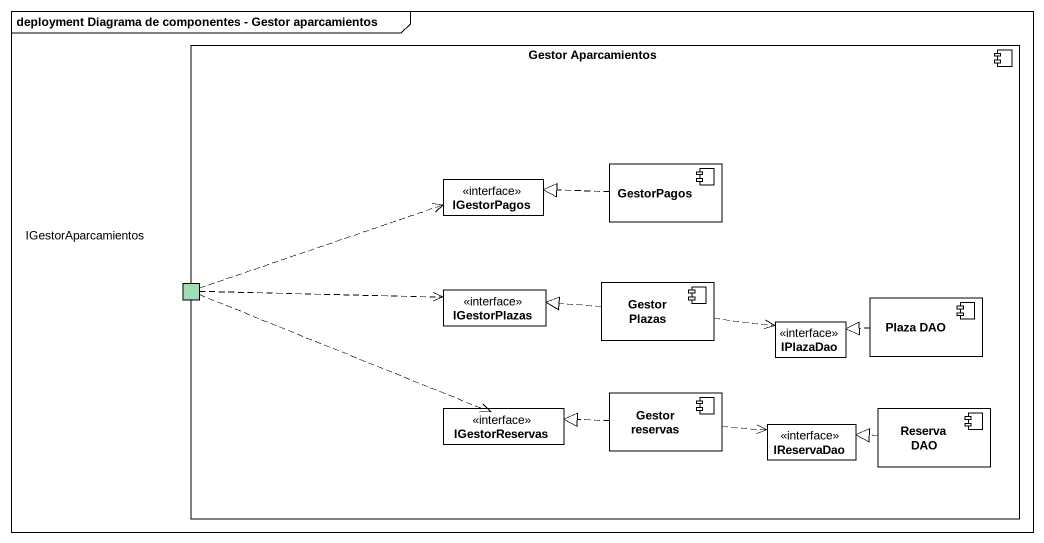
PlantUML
@startuml
mainframe deployment Diagrama de componentes - Gestor aparcamientos
allowmixing
hide circle
hide empty members
component "Gestor Aparcamientos" as Gestor_Aparcamientos {
  interface IGestorPagos
  component GestorPagos
  port IGestorAparcamientos #A0DCB4
  interface IGestorPlazas
  component "Gestor Plazas" as Gestor_Plazas
  component "Plaza DAO" as Plaza_DAO
  interface IPlazaDao
  interface IGestorReservas
  component "Gestor reservas" as Gestor_reservas
  component "Reserva DAO" as Reserva_DAO
  interface IReservaDao
}
GestorPagos .left.|> IGestorPagos
IGestorAparcamientos .right.> IGestorPagos
IGestorAparcamientos .right.> IGestorPlazas
IGestorAparcamientos .right.> IGestorReservas
Gestor_Plazas .left.|> IGestorPlazas
Gestor_Plazas .right.> IPlazaDao
Plaza_DAO .left.|> IPlazaDao
Gestor_reservas .left.|> IGestorReservas
Gestor_reservas .right.> IReservaDao
Reserva_DAO .left.|> IReservaDao
@enduml
